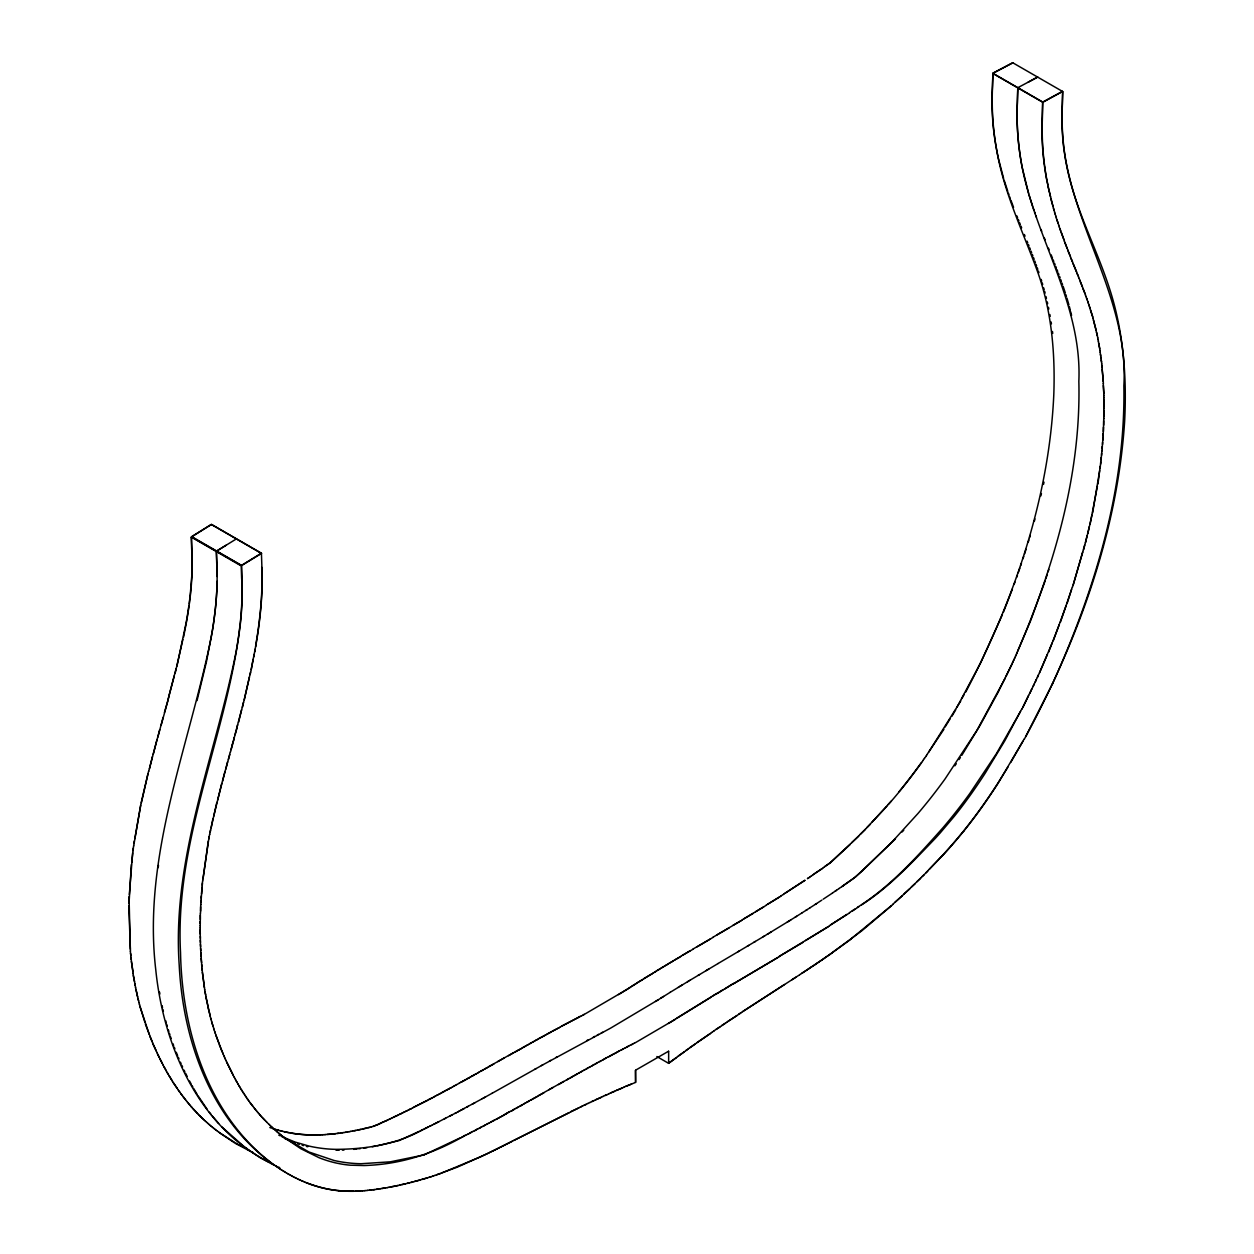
<?xml version="1.0" encoding="UTF-8"?>
<svg xmlns="http://www.w3.org/2000/svg" width="1254" height="1254" viewBox="0 0 1254 1254"><rect width="100%" height="100%" fill="white"/><g stroke="black" fill="none" stroke-linecap="round" stroke-linejoin="round"><path stroke-width="1.5" d="M1104.053 408.24L1103.881 406.045M200.279 927.96L200.091 925.75M1103.865 408.13L1103.959 416.642M200.279 925.86L200.138 921.565M1103.865 410.23L1103.912 418.758M200.295 923.775L200.279 915.232M128.786 905.701L130.479 951.253M217.114 581.276L217.083 582.938A291.461 168.271 -60 0 1 216.926 587.452A303.484 175.215 -60 0 1 216.425 596.543A324.034 187.081 -60 0 1 215.202 610.196L213.885 620.652A356.308 205.719 -60 0 1 212.819 627.705A378.818 218.713 -60 0 1 211.221 637.189C189.04 747.133 142.282 855.353 155.762 969.765C163.443 1045.444 198.21 1126.907 269.563 1162.411M200.358 919.574L200.342 913.116M129.021 903.57L131.325 864.555M1103.724 418.648L1103.692 425.122M1103.661 420.764L1103.41 431.548M1062.436 91.432L1042.717 102.06L992.949 73.328L1012.652 62.7L1062.765 91.573L1062.326 104.27A250.267 144.492 -60 0 0 1062.028 111.245A253.198 146.185 -60 0 0 1061.934 115.791L1061.997 123.864A291.226 168.146 -60 0 0 1062.248 130.353A303.499 175.231 -60 0 0 1062.812 138.818M129.052 896.704L130.306 949.153M200.53 913.226L200.609 906.736M200.609 911.094L200.718 904.589M129.334 894.557L132.658 852.845M1103.426 427.159L1103.159 435.843M200.906 904.698L200.969 900.309M201.016 902.551L201.251 895.999M1103.097 433.586L1102.877 440.154M1102.846 437.897L1102.564 444.48M201.283 898.256L201.941 887.346M1102.548 442.207L1102.203 448.822M201.596 893.945L202.349 882.988M1102.203 446.549L1102.015 451.001M1101.827 450.891L1101.608 455.359M202.317 885.277L202.568 880.81M1101.623 453.07L1101.153 459.732M202.756 880.919L208.289 841.058M1101.2 457.444L1100.667 464.121M131.764 862.329L133.269 848.143M202.976 878.74L209.136 836.59M1100.73 461.817L1100.134 468.51M158.208 867.658L158.49 865.307M1100.213 466.206L1097.971 483.966M133.143 850.604L133.582 845.776M189.323 603.942L190.31 595.822A324.034 187.081 -60 0 0 191.548 582.185A303.484 175.215 -60 0 0 192.05 573.078A291.461 168.271 -60 0 0 192.191 568.564L192.254 560.428A252.916 146.028 -60 0 0 192.081 553.766A250.283 144.492 -60 0 0 191.862 549.362L191.517 537.104M1099.664 470.595L1092.595 513.027M133.77 845.886L134.256 841.042M134.1 843.519L140.667 805.162M188.805 606.168L187.363 615.604A379.821 219.293 -60 0 1 186.141 622.705L176.939 666.156M134.789 838.785L141.169 802.764L147.972 773.671M1097.422 486.066L1090.055 524.391M255.659 646.782L257.713 634.148A397.518 229.513 -60 0 0 258.779 626.577A368.739 212.898 -60 0 0 259.703 619.021L260.252 614.005A349.035 201.518 -60 0 0 261.161 603.989A331.73 191.533 -60 0 0 261.788 594.02A321.886 185.843 -60 0 0 262.055 586.59A309.315 178.585 -60 0 0 262.117 574.301A284.736 164.399 -60 0 0 261.914 567.451L261.428 553.233L211.66 524.501M255.032 649.196L253.81 656.892M254.766 651.829L257.525 634.038A397.33 229.404 -60 0 0 258.59 626.467A368.786 212.914 -60 0 0 259.515 618.912L259.672 617.548A330.633 190.89 -60 0 0 260.707 607.422L261.302 599.851A297.229 171.61 -60 0 0 261.945 582.326L261.945 581.558A311.102 179.62 -60 0 0 261.929 574.191A284.987 164.54 -60 0 0 261.725 567.341M254.107 654.259L251.27 669.542M208.885 838.926L209.575 834.349M253.136 659.322L250.189 674.589M209.763 834.459L210.484 829.866M183.57 637.157L186.329 622.815A378.818 218.713 -60 0 0 187.943 613.347A356.308 205.719 -60 0 0 188.993 606.278L189.432 601.481A322.059 185.937 -60 0 0 190.279 594.506L191.752 576.103A266.036 153.599 -60 0 0 192.081 562.56A256.678 148.191 -60 0 0 192.034 558.093A253.089 146.122 -60 0 0 191.893 553.657A250.11 144.414 -60 0 0 191.674 549.252L191.235 537.057L211.111 524.501M210.217 832.217L212.961 818.517M182.88 639.446L175.105 673.461M211.142 827.718L216.832 802.341M141.357 802.858L148.583 771.226M250.549 671.956L244.295 699.826M1043.516 484.42L1044.002 482.147M1091.92 515.175L1087.829 533.561M249.436 677.019L242.414 707.35M213.682 816.323L221.723 783.468M1040.914 495.847L1041.447 493.543M1089.318 526.57L1085.478 542.794M176.14 668.476L167.801 700.249M243.495 702.224L238.526 722.382M217.616 800.099L224.952 771.476M148.771 771.335L152.392 756.601M1087.077 535.756L1083.613 549.754M149.398 768.906L157.001 739.468M241.583 709.764L235 734.719M174.29 675.796L169.133 695.359M197.035 700.61L206.44 661.783L212.381 630.746A369.805 213.509 -60 0 0 213.478 623.677A340.085 196.361 -60 0 0 215.516 607.359A301.571 174.102 -60 0 0 216.77 591.292L216.879 589.019A282.636 163.192 -60 0 0 217.099 582.232L217.13 573.282A263.998 152.424 -60 0 0 216.942 566.636L216.456 551.227L236.363 538.906M153.223 754.265L159.697 729.671M237.006 727.257L237.664 724.765M237.194 727.367L232.303 744.625M1084.679 545.004L1073.236 584.881M222.538 781.179L227.601 761.774M169.306 695.468L164.431 712.507M167.989 700.359L161.233 724.875M233.652 739.672L234.326 737.195M233.84 739.782L230.955 749.547M157.863 737.133L163.083 717.413M225.798 769.157L230.281 752.008M230.47 752.118L232.492 744.735M228.447 759.454L229.795 754.563M1034.346 521.256L1034.989 518.937M1082.782 551.979L1072.484 587.217M1029.628 537.621L1030.318 535.27M1028.202 542.308L1028.923 539.957M1026.023 549.33L1024.534 554.017M1048.125 571.793L1048.877 569.457M1072.295 587.123L1067.06 603.597M1071.543 589.458L1060.414 622.203M1023.013 558.704L1023.766 556.368M1047.372 574.128L1045.82 578.815M1020.678 565.726L1021.461 563.391M1045.052 581.151L1030.631 620.714L1016.539 653.757M1019.878 568.078L1018.264 572.749M1066.072 605.807L1053.297 640.7M1016.633 577.42L1017.449 575.084M1014.11 584.427L1014.956 582.091M1012.401 589.082L1003.372 612.297M1059.364 624.414L1048.579 652.19M1052.184 642.879L1039.55 672.802M1002.416 614.617L980.706 662.755L956.818 707.46M1047.419 654.369L1037.45 677.379M1017.558 651.469C1054.034 566.338 1081.136 474.78 1078.848 381.341C1082.265 303.829 1035.193 238.135 1021.555 164.196A397.518 229.513 -60 0 1 1020.16 155.715A368.707 212.882 -60 0 1 1019.549 151.389L1019.392 150.198A330.601 190.874 -60 0 1 1018.358 141.263L1017.778 134.366A297.292 171.641 -60 0 1 1017.119 117.594L1017.119 116.826A311.243 179.698 -60 0 1 1017.198 107.013A284.752 164.399 -60 0 1 1017.355 102.342L1017.762 87.827M1015.521 656.046L1017.072 652.942M1014.486 658.334L1016.038 655.231M1013.436 660.623L1015.003 657.519M1012.386 662.911L1013.953 659.808M1038.328 674.997L1035.334 681.957M1012.903 662.096L1005.896 676.596M1052.419 684.041C1094.617 590.571 1125.7 489.311 1123.866 385.84C1128.851 300.678 1073.91 229.357 1063.831 147.188A320.899 185.263 -60 0 1 1062.828 136.827L1062.687 134.727A304.91 176.046 -60 0 1 1062.326 128.316L1062.185 123.974A279.877 161.594 -60 0 1 1062.326 105.994L1062.608 91.432L1042.717 102.373L1042.419 116.826A284.736 164.399 -60 0 0 1042.278 121.481A309.315 178.585 -60 0 0 1042.231 133.723A321.886 185.843 -60 0 0 1042.435 140.903A331.73 191.533 -60 0 0 1042.999 150.214A349.035 201.518 -60 0 0 1044.08 161.468L1044.629 165.857A368.739 212.898 -60 0 0 1045.24 170.183A397.518 229.513 -60 0 0 1046.62 178.664L1047.811 184.871M1036.212 679.558L1033.171 686.518M1011.837 664.385L997.965 692.506M1053.219 682.395L1024.361 739.139M1034.064 684.12L1029.863 693.352M1031.885 688.681L1023.045 706.974M1005.285 678.038L976.741 730.674L945.061 778.938A347.703 200.75 -60 0 1 940.688 784.91L939.215 786.885A342.028 197.474 -60 0 1 930.264 798.532A328.861 189.871 -60 0 1 924.167 806.071A334.113 192.897 -60 0 1 917.959 813.501L892.033 841.967L863.034 870.151M1028.562 695.515L1021.885 709.247M998.45 691.628L980.189 725.173L961.771 755.394M1021.696 709.137L1004.846 740.706L985.236 773.138A331.432 191.36 -60 0 1 974.217 789.597A300.913 173.742 -60 0 1 968.574 797.575L964.279 803.422A271.068 156.499 -60 0 1 954.028 816.636L940.234 832.907A339.959 196.282 -60 0 1 935.468 838.205C912.473 862.078 889.682 886.907 861.576 904.871M1020.521 711.394L996.381 753.701L969.953 793.296A347.703 200.75 -60 0 1 965.58 799.284L964.107 801.259A342.028 197.474 -60 0 1 955.14 812.89A328.861 189.871 -60 0 1 949.059 820.445A334.113 192.897 -60 0 1 942.851 827.859C916.956 856.858 890.606 886.531 857.391 907.347M965.721 692.083C1014.031 600.07 1049.222 498.684 1053.815 394.148C1055.272 352.076 1051.479 309.205 1036.76 269.485C1022.198 230.046 1003.733 191.611 996.664 149.822A397.518 229.513 -60 0 1 995.268 141.341A368.707 212.882 -60 0 1 994.657 137.015L994.5 135.824A330.601 190.874 -60 0 1 993.466 126.889L992.886 120.008A297.292 171.641 -60 0 1 992.243 103.22L992.227 102.452A311.243 179.698 -60 0 1 992.306 92.639A284.752 164.399 -60 0 1 992.463 87.984L992.886 73.469L1042.654 102.201L1042.231 116.716A284.752 164.399 -60 0 0 1042.09 121.387A311.243 179.698 -60 0 0 1042.011 131.2L1042.011 131.968A297.292 171.641 -60 0 0 1042.67 148.74L1043.25 155.637A330.601 190.874 -60 0 0 1044.284 164.572L1044.331 164.917M1025.662 736.772C1078.095 639.493 1117.345 532.574 1124.619 421.563C1126.938 376.905 1123.459 331.432 1109.571 288.718C1096.858 249.17 1076.872 212.098 1067.844 171.359A379.163 218.917 -60 0 1 1066.637 165.653A351.825 203.132 -60 0 1 1065.195 157.879L1063.862 148.96A324.018 187.065 -60 0 1 1062.812 138.818M964.31 694.199L961.834 698.635M1024.173 739.029L998.074 783.28A359.569 207.6 -60 0 1 984.609 803.344A312.607 180.482 -60 0 1 963.95 830.885M1022.856 741.396L1010.693 762.51M960.783 700.955L928.587 752.259M955.72 709.764L951.864 716.316M950.375 718.385L945.093 727.006M1007.902 767.15L997.886 783.17A359.694 207.678 -60 0 1 985.957 801.04A312.607 180.482 -60 0 1 963.762 830.775A283.514 163.694 -60 0 1 960.439 834.819L958.777 836.826A320.46 185.028 -60 0 1 950.313 846.701L948.588 848.629A368.08 212.522 -60 0 1 943.416 854.382L929.339 869.257M943.933 729.264L927.176 754.312M959.028 759.595L960.407 757.494M925.75 756.35L927.364 754.422M924.323 758.388L925.938 756.46M922.881 760.426L924.511 758.498M923.069 760.535L919.997 764.454A347.734 200.765 -60 0 1 915.608 770.442L914.135 772.417A351.606 202.991 -60 0 1 909.683 778.279A340.947 196.847 -60 0 1 903.664 785.944L902.159 787.841A340.727 196.721 -60 0 1 899.087 791.603M921.627 762.557L920.185 764.564A347.703 200.75 -60 0 1 915.796 770.536L914.323 772.511A342.028 197.474 -60 0 1 905.372 784.158A328.861 189.871 -60 0 1 899.275 791.713A334.113 192.897 -60 0 1 893.067 799.127L888.161 804.504M891.5 800.961L871.938 822.295M886.75 806.416L866.953 827.499M902.112 831.966L903.742 830.226M870.464 824.144L860.228 834.333M895.481 838.895L856.121 876.405M865.464 829.317L851.717 842.719M925.781 872.878L943.604 854.491A368.08 212.522 -60 0 0 948.776 848.739L950.501 846.795A320.444 185.012 -60 0 0 958.949 836.935L960.627 834.913A283.498 163.678 -60 0 0 963.934 830.869M927.741 871.185L922.192 876.452M924.167 874.775L916.799 881.766M858.724 836.136L830.054 862.799M920.577 878.349L911.376 887.001M915.185 883.631L904.118 893.867M850.196 844.475L830.242 862.909L823.392 867.517M909.746 888.835L894.995 902.269M902.488 895.669L893.161 903.93M862.971 870.339L853.786 878.239M893.35 904.04L850.823 939.089M891.516 905.686L861.921 930.719L831.951 952.883M856.027 876.562L841.81 886.625M850.682 939.418L830.07 954.216M676.549 1057.514L668.648 1063.361L668.648 1051.26M684.088 1052.028L668.476 1063.251L656.861 1056.542M678.242 1056.025L687.85 1049.3M685.781 1050.554L695.406 1043.939M830.038 862.815L824.724 866.592M689.559 1047.842L710.532 1033.406M853.786 878.302L848.472 882.001M823.58 867.627L814.081 873.975M697.114 1042.497L712.413 1032.105M822.248 868.567L812.749 874.884M848.472 882.064L843.143 885.7M831.825 953.134L826.276 956.865M829.944 954.451L824.38 958.166M843.143 885.763L839.161 888.459M822.483 959.467L826.151 957.084M839.161 888.506L835.164 891.186M712.241 1031.995L714.31 1030.804M811.416 875.794L812.937 874.994M714.122 1030.694L719.984 1026.948M824.27 958.369L818.69 962.053M810.084 876.703L811.604 875.903M836.496 890.324L832.499 892.973M716.018 1029.409L725.674 1023.107M822.373 959.671L816.793 963.338M810.272 876.812L807.435 878.505M807.623 878.615L808.94 877.706M858.912 906.673L852.25 911.125M721.693 1025.553L737.038 1015.521M832.499 893.036L823.188 899.196M814.896 964.624L818.58 962.241M804.77 880.292L784.816 893.381M804.958 880.402L783.484 894.227M854.726 909.134L849.413 912.677M727.383 1021.728L740.832 1013.013M816.683 963.511L809.191 968.417M811.103 967.163L814.786 964.781M807.294 969.671L811.009 967.304M849.601 912.896L829.458 925.624M738.747 1014.157L799.629 974.781M809.112 968.558L803.5 972.179M821.856 900.121L815.21 904.416M846.748 914.448L830.775 924.778M742.54 1011.649L784.502 984.515M807.215 969.812L801.604 973.417M799.691 974.671L803.422 972.305M816.542 903.601L809.88 907.865M792.042 979.703L795.835 977.242M618.504 994.626L635.997 983.747M668.492 1023.452L711.222 997.087M809.88 907.896L805.899 910.404M780.819 895.936L783.672 894.337M626.671 989.61L583.063 1015.129M781.007 896.046L767.511 904.322M807.231 909.589L801.902 912.943M675.31 1019.314L634.352 1043.297M241.473 565.523L191.58 536.994M626.984 989.422L630.668 987.086M779.674 896.892L766.194 905.137M676.752 1018.154L717.696 992.933M829.631 925.813L805.507 940.547M216.299 551.525L216.738 563.736A250.283 144.492 -60 0 1 216.973 568.14A252.916 146.028 -60 0 1 217.146 574.802L217.146 576.479M801.902 912.975L795.255 917.129M828.314 926.659L780.223 955.814M631.812 986.146L642.644 979.593M655.56 1001.46L670.185 992.337M658.209 999.783L610.604 1028.139L541.43 1065.586M637.126 982.807L653.287 973.057M660.874 998.106L663.538 996.444M796.588 916.329L791.258 919.621M766.366 905.247L755.535 911.705M791.258 919.652L767.307 934.261M789.926 920.467L787.261 922.098M643.788 978.669L655.952 971.442M763.717 906.908L743.575 918.978M670.185 992.322L678.179 987.431M216.644 551.023L226.065 545.255M261.616 553.343L241.708 565.491L242.006 579.599A279.861 161.578 -60 0 1 242.147 597.406L242.006 601.92A304.91 176.046 -60 0 1 241.646 608.739L241.505 611.027A320.899 185.263 -60 0 1 240.502 622.533C227.679 733.872 174.384 838.691 180.529 952.554C182.018 1029.942 207.412 1113.834 270.989 1162.63M654.431 972.132L659.933 969.013M753.074 913.445L742.243 919.793M678.179 987.431L690.139 980.173M679.496 986.616L682.16 985.001M803.03 942.35L778.891 956.598M657.096 970.518L667.927 964.201M661.077 968.104L663.742 966.489M687.49 981.772L688.822 980.973M769.972 932.662L771.304 931.847M712.366 996.146L716.363 993.732M665.075 965.69L673.241 961.019M742.431 919.903L732.932 925.374M741.098 920.702L716.959 934.873M690.139 980.173L718.087 963.527M763.325 936.66L768.639 933.478M669.072 963.291L679.887 957.037M764.658 935.892L754.015 942.24M716.551 993.873L723.009 989.751M717.884 993.074L732.336 984.202M674.386 960.109L681.22 956.253M698.133 975.377L699.466 974.577M724.53 989.092L733.653 983.402M681.032 956.144L693.196 949.153M682.364 955.344L690.358 950.61M729.123 927.866L712.962 937.24M706.112 970.612L708.776 969.044M747.353 946.19L755.331 941.456M780.411 955.971L732.508 984.343M777.746 957.554L733.841 983.544M738.042 951.708L748.685 945.422M693.007 949.043L713.15 937.349M697.193 946.786L710.501 938.917M718.087 963.511L739.374 950.94M668.586 1051.228L635.559 1070.211L635.684 1082.39L625.715 1086.34M497.728 1061.605L504.374 1057.859M493.919 1063.956L484.42 1069.098M508.56 1055.711L519.015 1049.629M542.747 1064.865L492.195 1093.253M549.017 1089.695L552.998 1087.453M543.875 1092.845L533.044 1098.676M558.516 1084.6L568.971 1078.471M488.402 1066.841L513.685 1052.608M487.273 1067.703L480.423 1071.324M515.206 1051.965L525.849 1046.008M483.276 1069.944L477.758 1072.813M519.203 1049.723L521.852 1048.234M534.768 1069.333L536.101 1068.58M538.374 1095.698L563.642 1081.45M537.229 1096.592L530.567 1100.322M566.494 1080.102L572.968 1076.23M570.492 1077.86L576.95 1074.004M522.996 1047.388L528.514 1044.519M475.109 1074.302L479.279 1072.186M476.63 1073.675L472.444 1075.791M549.409 1061.119L550.741 1060.367M531.712 1099.429L526.398 1102.407M529.251 1101.075L521.068 1105.385M574.473 1075.619L579.614 1072.515M526.993 1045.146L531.163 1043.03M529.658 1043.673L533.828 1041.557M471.112 1076.528L473.965 1075.164M472.633 1075.901L468.447 1078.017M523.733 1103.896L525.065 1103.159M578.47 1073.393L582.279 1071.026M522.589 1104.79L517.087 1107.595M581.135 1071.919L584.928 1069.552M519.924 1106.279L521.256 1105.526M532.307 1042.184L537.825 1039.347M534.972 1040.71L545.803 1034.942M467.115 1078.754L469.968 1077.374M468.635 1078.126L464.466 1080.227M556.055 1057.404L557.387 1056.667M492.195 1093.222L481.552 1099.131M583.8 1070.43L587.593 1068.079M515.943 1108.489L518.607 1107.016M538.969 1038.5L551.133 1032.042M463.134 1080.964L465.986 1079.6M464.654 1080.337L460.469 1082.437M463.322 1081.073L459.136 1083.158M586.449 1068.957L590.258 1066.605M513.09 1109.806L515.755 1108.332M589.114 1067.483L594.255 1064.411M514.61 1109.226L510.613 1111.436M511.945 1110.699L513.278 1109.962M482.884 1098.394L485.549 1096.905M591.778 1066.01L596.904 1062.953M510.425 1111.279L503.779 1114.931M459.325 1083.268L456.472 1084.632M455.155 1085.353L456.66 1084.726M481.552 1099.1L454.951 1113.442M595.76 1063.815L598.236 1062.232M506.444 1113.474L509.108 1112M506.632 1113.63L493.324 1120.872M546.948 1034.111L559.112 1027.716M453.823 1086.089L455.327 1085.462M452.49 1086.81L454.011 1086.183M598.424 1062.357L600.901 1060.774M503.967 1115.088L495.988 1119.43M1028.123 82.2L1037.544 77.074M452.678 1086.92L448.493 1088.974M451.346 1087.641L445.828 1090.416M599.757 1061.636L606.231 1057.89M602.422 1060.179L607.547 1057.169M552.277 1031.211L560.444 1027.01M448.681 1089.083L443.179 1091.858M472.241 1104.21L474.905 1102.736M441.847 1092.563L444.684 1091.246M443.367 1091.968L439.182 1093.99M466.911 1107.047L468.244 1106.326M607.735 1057.294L612.877 1054.316M609.068 1056.589L619.523 1050.789M494.468 1119.979L490.659 1122.299M560.256 1026.901L577.436 1018.029M440.703 1093.394L436.517 1095.416M491.803 1121.421L489.326 1123.004M1037.732 77.074L1017.825 87.686L1017.355 103.674A284.235 164.102 -60 0 0 1017.151 111.104L1017.182 120.854A324.159 187.144 -60 0 0 1018.938 146.373A368.237 212.6 -60 0 0 1021.132 161.531A397.941 229.748 -60 0 0 1022.292 167.785L1028.625 193.461M561.588 1026.18L580.21 1016.383M586.653 1040.663L587.985 1039.942M464.262 1108.473L460.265 1110.589M614.397 1053.736L620.855 1050.084M489.138 1122.847L486.677 1124.43M438.038 1094.82L433.868 1096.827M487.806 1123.553L484.013 1125.841M435.373 1096.231L428.539 1099.633M457.6 1112L458.933 1111.295M485.157 1124.963L482.68 1126.547M432.724 1097.642L413.898 1107.157M593.314 1037.121L594.647 1036.415M482.492 1126.374L480.016 1127.957M597.296 1035.02L598.628 1034.315M456.268 1112.706L432.332 1125.01M621.043 1050.194L623.52 1048.689M622.376 1049.504L624.853 1047.999M481.16 1127.08L478.683 1128.647M1012.997 62.825L992.917 73.14L992.478 85.836A259.766 149.978 -60 0 0 992.259 90.601A280.097 161.719 -60 0 0 992.071 98.251L992.055 100.633A293.593 169.509 -60 0 0 992.306 112.829A303.327 175.121 -60 0 0 992.698 119.898L993.278 126.795A330.664 190.906 -60 0 0 994.03 133.52A348.628 201.283 -60 0 0 995.284 142.235L995.629 144.367A380.228 219.528 -60 0 0 996.773 150.684A407.362 235.188 -60 0 0 998.497 158.882L1003.623 178.397M478.495 1128.475L474.702 1130.732M427.395 1100.432L412.582 1107.831M602.625 1032.246L601.293 1032.935M452.286 1114.806L449.622 1116.185M625.041 1048.109L627.204 1046.761M626.373 1047.419L630.166 1045.225M477.163 1129.164L473.369 1131.421M577.733 1017.872L581.542 1015.709M627.517 1046.604L628.834 1045.914M473.181 1131.233L469.372 1133.491M630.354 1045.35L632.831 1043.861M631.687 1044.66L634.163 1043.187M471.849 1131.923L468.04 1134.165M581.731 1015.803L584.207 1014.345M444.308 1118.929L445.625 1118.239M466.707 1134.839L467.852 1133.977M466.519 1134.651L461.394 1137.535M513.764 1140.435L578.658 1107.987M512.29 1141.218L506.6 1144.087M465.203 1135.325C435.859 1152.661 403.067 1163.649 368.864 1165.327A339.959 196.282 -60 0 1 364.099 1165.546L350.305 1165.201A271.068 156.499 -60 0 1 340.053 1163.806L335.758 1162.928A300.913 173.742 -60 0 1 331.511 1161.862A331.432 191.36 -60 0 1 319.096 1157.724L300.756 1148.68L283.435 1136.955M438.978 1121.64L433.649 1124.305M412.754 1107.94L408.585 1109.837M411.437 1108.614L405.92 1111.154M506.161 1144.275L500.91 1146.955M502.807 1145.999L569.191 1112.58M459.873 1138.005L423.962 1154.95M502.368 1146.187L497.117 1148.836M500.456 1147.128L495.22 1149.777M407.44 1110.605L403.255 1112.455M424.338 1128.929L432.332 1124.963M429.667 1126.28L431 1125.622M493.339 1150.717L496.662 1149.025M404.776 1111.922L399.274 1114.414M428.335 1126.938L420.356 1130.857M494.766 1149.949L487.649 1153.492M402.111 1113.223L393.944 1116.969M570.899 1111.546L582.452 1106.153M492.869 1150.89L483.856 1155.31M398.129 1115.151L392.612 1117.596M423.006 1129.525C396.75 1144.463 366.09 1149.15 336.229 1149.354A334.034 192.85 -60 0 1 331.558 1149.197A340.806 196.768 -60 0 1 328.485 1149.009A316.87 182.943 -60 0 1 325.444 1148.742A342.044 197.489 -60 0 1 314.973 1147.285L313.5 1147.018A347.577 200.671 -60 0 1 309.111 1146.093L294.909 1142.002L281.366 1136.39M580.367 1106.953L586.245 1104.351M487.163 1153.649L480.063 1157.097M419.024 1131.437L399.07 1140.591L377.391 1145.764M584.16 1105.15L588.126 1103.457M391.295 1118.223L392.8 1117.706M587.938 1103.348L590.023 1102.564M389.963 1118.85L391.467 1118.333M589.835 1102.454L593.8 1100.793M483.37 1155.451L457.412 1167.113L436.643 1174.763M388.63 1119.477L390.151 1118.96M591.731 1101.561L601.371 1097.281M388.818 1119.571L381.968 1122.534M595.509 1099.805L603.252 1096.419M479.577 1157.238L442.239 1172.803M387.486 1120.198L379.319 1123.741M603.08 1096.309L607.046 1094.711M604.961 1095.463L608.927 1093.864M380.824 1123.255L373.99 1126.108M378.175 1124.446L372.987 1126.374M608.739 1093.754L614.585 1091.341M610.635 1092.908L622.141 1088.064M616.294 1090.4L624.022 1087.249M623.834 1087.14L631.561 1084.083M440.546 1173.572L434.777 1175.39M432.912 1176.001L434.966 1175.5M433.1 1176.111L429.213 1177.192M431.251 1176.722L421.814 1179.434M427.551 1177.882L414.463 1181.472M420.168 1180.061L410.795 1182.428M423.946 1154.95L390.402 1161.815L361.105 1163.728A334.034 192.85 -60 0 1 356.45 1163.571A340.806 196.768 -60 0 1 353.377 1163.367A316.87 182.943 -60 0 1 350.336 1163.101A342.044 197.489 -60 0 1 339.865 1161.659L338.392 1161.376A347.577 200.671 -60 0 1 334.003 1160.467L308.907 1151.987L285.191 1138.271M371.262 1126.829L373.175 1126.484M371.45 1126.938L367.798 1127.707M412.817 1182.067L407.142 1183.321M369.711 1127.377L362.625 1128.929M409.149 1182.992L401.672 1184.607M366.262 1128.224L357.468 1130.026M405.497 1183.87L399.854 1185.014M400.026 1185.108L396.217 1185.782M361.089 1129.415L354.036 1130.716M398.208 1185.516L390.778 1186.88M394.587 1186.268L388.975 1187.224M355.932 1130.497L352.327 1131.045M375.667 1146.093L372.234 1146.736M387.172 1187.554L389.163 1187.319M350.603 1131.359L352.499 1131.155M348.91 1131.657L350.791 1131.453M387.345 1187.663L381.765 1188.478M385.542 1187.977L379.978 1188.761M347.201 1131.939L349.082 1131.766M345.508 1132.221L347.389 1132.049M343.815 1132.487L345.696 1132.331M367.108 1147.614L363.738 1148.131M342.123 1132.738L344.004 1132.597M380.166 1188.855L376.404 1189.278M378.379 1189.137L372.846 1189.748M340.43 1132.973L342.311 1132.848M340.618 1133.083L337.091 1133.412M338.941 1133.303L333.752 1133.804M358.707 1148.805L360.368 1148.601M374.805 1189.623L369.303 1190.156M335.602 1133.726L332.106 1133.977M357.029 1149.009L353.722 1149.369M371.262 1190.062L367.547 1190.344M332.294 1134.071L327.169 1134.4M365.792 1190.501L367.735 1190.454M330.633 1134.243L325.538 1134.525M364.036 1190.657L365.964 1190.61M362.281 1190.783L364.224 1190.767M362.469 1190.892L360.541 1190.892A367.939 212.428 -60 0 1 355.368 1191.128M323.908 1134.619L325.726 1134.619M322.294 1134.713L324.096 1134.729M322.482 1134.807L319.08 1134.839M342.373 1150.153L343.972 1150.09M320.867 1134.886L317.481 1134.87M315.883 1134.901L317.654 1134.98M314.299 1134.917L316.071 1135.011M314.488 1135.011L311.149 1134.886A334.144 192.912 -60 0 1 306.478 1134.713A340.727 196.721 -60 0 1 301.885 1134.4L300.364 1134.259A340.947 196.847 -60 0 1 294.345 1133.538A351.606 202.991 -60 0 1 289.893 1132.817L288.42 1132.534A347.719 200.765 -60 0 1 284.047 1131.625M312.904 1135.011L311.337 1134.995A334.034 192.85 -60 0 1 306.666 1134.823A340.806 196.768 -60 0 1 303.593 1134.635A316.87 182.943 -60 0 1 300.552 1134.368A342.044 197.489 -60 0 1 290.082 1132.926M282.589 1131.28L284.235 1131.719A347.577 200.671 -60 0 0 288.608 1132.644M281.147 1130.92L282.777 1131.39M279.72 1130.559L281.335 1131.03M279.908 1130.669L276.868 1129.76M278.466 1130.277L275.441 1129.352M275.629 1129.462L272.635 1128.459M272.823 1128.569L274.218 1129.023M269.845 1127.518L271.413 1128.114M293.781 1142.363L295.16 1142.88M292.417 1141.83L287.025 1139.572M304.612 1182.005L306.258 1182.71A359.569 207.6 -60 0 0 318.202 1186.77A324.096 187.112 -60 0 0 329.081 1189.341A299.22 172.754 -60 0 0 338.752 1190.704A283.498 163.678 -60 0 0 343.706 1191.096M278.278 1167.035L279.736 1167.631M303.17 1181.393L304.8 1182.114M251.96 1152.05L253.402 1152.661M301.728 1180.782L303.358 1181.503M245.69 1147.959L247.132 1148.601M275.41 1165.765L276.836 1166.408M300.302 1180.139L301.916 1180.892M250.518 1151.407L235.313 1143.382L220.453 1133.35M298.875 1179.481L300.49 1180.249M284.376 1138.35L285.693 1138.961M270.974 1163.085L272.384 1163.743M242.853 1146.626L244.264 1147.3M273.983 1165.123L260.205 1157.755L245.11 1147.551M297.464 1178.823L299.063 1179.591M296.054 1178.133L297.653 1178.932M278.749 1135.089L280.05 1135.748M241.442 1145.952L238.652 1144.526M294.659 1177.428L296.242 1178.243M293.264 1176.722L294.847 1177.537M291.884 1175.986L293.452 1176.832M235.893 1143.068L237.272 1143.805M290.505 1175.249L292.072 1176.095M289.141 1174.481L290.693 1175.343M234.529 1142.3L220.03 1133.083M287.777 1173.713L289.329 1174.59M191.423 537.167L241.191 565.899L241.63 578.094A250.283 144.492 -60 0 1 241.85 582.499A252.916 146.028 -60 0 1 242.022 589.161L241.959 597.296A291.461 168.271 -60 0 1 241.818 601.81A303.484 175.215 -60 0 1 241.317 610.917A324.034 187.081 -60 0 1 240.094 624.57L238.762 635.01A356.308 205.719 -60 0 1 237.711 642.079A378.818 218.713 -60 0 1 236.113 651.563C215.594 755.676 171.688 857.078 179.212 965.188C182.849 1038.547 209.543 1116.859 270.315 1162.16M286.429 1172.929L287.965 1173.822M285.081 1172.129L286.617 1173.039M283.749 1171.314L285.269 1172.239M282.416 1170.484L283.937 1171.424M281.1 1169.653L282.605 1170.593M279.783 1168.806L281.288 1169.763M278.482 1167.944L279.971 1168.9M277.181 1167.066L278.67 1168.038M275.896 1166.173L277.369 1167.176M274.61 1165.279L276.084 1166.283M273.341 1164.37L274.798 1165.389M218.76 1132.158L220.218 1133.193M273.529 1164.48L270.801 1162.521M245.518 1147.849L221.88 1126.985M217.506 1131.233L218.948 1132.268M216.252 1130.293L217.694 1131.343M284.799 1137.958L282.26 1136.03M215.014 1129.337L216.44 1130.387M213.776 1128.365L215.202 1129.431M281.1 1135.121L282.448 1136.14M212.553 1127.377L213.964 1128.475M279.955 1134.18L281.288 1135.231M211.346 1126.374L212.741 1127.487M280.128 1134.29L276.523 1131.312M210.139 1125.371L211.534 1126.484M278.984 1133.35L275.41 1130.34M208.932 1124.352L210.327 1125.481M207.741 1123.318L209.12 1124.462M274.281 1129.352L275.582 1130.45M206.565 1122.267L207.929 1123.427M273.168 1128.365L274.469 1129.462M205.39 1121.217L206.753 1122.377M273.356 1128.475L270.989 1126.343M204.23 1120.151L205.578 1121.327M272.259 1127.456L269.892 1125.308M203.07 1119.07L204.402 1120.261M199.652 1115.746L203.258 1119.179M268.826 1124.274L270.08 1125.418M202.098 1118.082L198.524 1114.618M269.014 1124.383L266.694 1122.158M265.644 1121.092L266.883 1122.267M193.038 1108.787L198.712 1114.728M265.832 1121.201L262.525 1117.816M197.599 1113.583L190.906 1106.373M264.782 1120.12L261.506 1116.703M259.5 1114.445L261.694 1116.812M218.635 1123.459L212.365 1116.06M260.691 1115.699L258.496 1113.301M192.16 1107.69L188.805 1103.912M257.525 1112.157L258.685 1113.411M190.044 1105.26L187.771 1102.658M256.537 1110.981L257.697 1112.251M256.725 1111.091L254.609 1108.614M186.736 1101.404L187.959 1102.768M255.753 1109.915L253.653 1107.423M185.717 1100.134L186.924 1101.514M185.905 1100.244L180.764 1093.613M211.346 1114.79L209.34 1112.22M253.841 1107.533L249.938 1102.517M184.902 1098.959L182.912 1096.372M252.9 1106.326L249.029 1101.263M181.924 1095.055L178.836 1090.933M207.365 1109.586L198.054 1095.824M249.217 1101.373L247.226 1098.723M179.98 1092.391L177.88 1089.585M248.308 1100.103L246.348 1097.422M178.068 1089.679L173.256 1082.641M177.127 1088.315L172.362 1081.214M245.47 1096.137L246.536 1097.532M244.593 1094.82L245.659 1096.231M244.781 1094.93L242.868 1092.171M243.919 1093.613L241.191 1089.475M172.535 1081.324L168.835 1075.43M242.21 1090.933L240.345 1088.111M171.657 1079.898L167.127 1072.499M197.16 1094.397L193.712 1088.55M240.533 1088.221L238.715 1085.353M239.718 1086.842L237.899 1083.958M168.161 1074.082L166.28 1071.01M238.088 1084.067L236.301 1081.136M237.272 1082.657L235.501 1079.71M192.019 1085.572L192.865 1087.077M166.469 1071.12L163.804 1066.48M165.638 1069.615L162.989 1064.959M234.717 1078.283L235.689 1079.819M191.188 1084.083L189.558 1081.042M233.949 1076.841L234.906 1078.393M233.181 1075.383L234.137 1076.951M163.177 1065.069L159.822 1058.768M233.369 1075.493L226.566 1061.919M162.377 1063.533L157.534 1054.05M232.601 1074.035L225.877 1060.382M187.175 1076.434L185.608 1073.314M159.242 1057.31L156.797 1052.451M184.087 1070.164L184.84 1071.747M156.969 1052.561L153.16 1044.363M181.861 1065.367L182.598 1066.982M156.233 1050.962L152.471 1042.717M225.171 1058.831L226.049 1060.476M180.404 1062.138L181.125 1063.753M224.482 1057.279L225.359 1058.94M223.808 1055.727L224.67 1057.388M223.134 1054.159L223.996 1055.821M178.287 1057.232L178.993 1058.878M223.322 1054.269L221.174 1049.426M152.659 1042.826L149.743 1036.055M222.663 1052.686L219.278 1044.629M151.953 1041.165L145.339 1024.063M177.598 1055.57L176.25 1052.247M1048.454 248.167L1049.128 249.844M1020.991 226.128L1021.665 227.805M1024.377 234.498L1025.051 236.16M1076.543 271.852L1070.979 258.34M1073.001 263.403L1077.876 275.175M1051.134 254.828L1052.482 258.152M1019.627 222.757L1020.301 224.45M1027.073 241.144L1027.731 242.79M1072.515 261.82L1070.305 256.647M1077.029 273.403L1078.55 276.836M1018.264 219.372L1018.938 221.065M1053.141 259.813L1053.799 261.475M1044.394 238.056L1045.068 239.749M1028.39 244.452L1029.048 246.097M1078.362 276.726L1079.208 278.482M1070.493 256.757L1068.283 251.521M1079.02 278.372L1079.851 280.144M1016.916 215.954L1017.59 217.663M1069.819 255.048L1067.624 249.812M1079.663 280.034L1082.437 286.743M1054.457 263.121L1055.116 264.782M1029.706 247.759L1030.365 249.405M220.72 1047.936L215.751 1034.879M1080.321 281.68L1084.929 293.358M1055.758 266.428L1056.401 268.09M1031.007 251.066L1031.65 252.712M1067.812 249.922L1066.292 246.364M1041.024 229.498L1041.698 231.222M1067.138 248.198L1064.975 242.9M1057.044 269.735L1057.686 271.397M1032.293 254.374L1032.92 256.035M149.273 1034.472L139.852 1006.163M174.275 1047.184L174.917 1048.877M1082.876 288.295L1085.525 295.019M1065.822 244.749L1064.317 241.16M1013.561 207.333L1010.943 200.311M1058.313 273.043L1058.94 274.704M1033.562 257.681L1034.174 259.343M218.854 1043.124L214.638 1031.572M1064.505 241.254L1059.849 228.745M1059.552 276.35L1060.163 278.012M1063.847 239.514L1061.292 232.445M1034.801 261.004L1035.412 262.666M173.005 1043.767L173.632 1045.475M1085.337 294.909L1086.136 296.665M1060.774 279.673L1061.37 281.335M1036.008 264.328L1036.619 265.989M1035.804 215.484L1036.447 217.255M1009.658 196.753L1010.301 198.54M1085.948 296.555L1087.312 299.988M1086.544 298.217L1087.892 301.65M1061.966 282.996L1062.546 284.658M1037.199 267.651L1037.795 269.312M1034.55 211.91L1035.177 213.697M1008.404 193.163L1009.031 194.966M1060.665 230.658L1059.238 226.943M1087.704 301.54L1088.456 303.311M1063.126 286.32L1065.367 293.028M1038.375 270.989L1038.939 272.667M1033.296 208.289L1033.923 210.108M1058.611 225.14L1059.411 227.052M1007.777 191.36L1004.203 180.278M170.591 1036.839L171.171 1038.578M1088.268 303.202L1089.021 304.988M1058.799 225.25L1056.824 219.654M144.931 1022.418L139.366 1004.329M1088.833 304.879L1090.118 308.327M1032.685 206.471L1029.173 195.358M215.374 1033.327L214.105 1029.895M1058.204 223.431L1056.229 217.804M1089.397 306.556L1092.704 316.776M169.431 1033.312L169.995 1035.067M213.572 1028.233L214.293 1030.004M1090.463 309.91L1093.19 318.469M1055.649 215.954L1056.417 217.914M1065.9 294.706L1066.433 296.399M1041.149 279.407L1041.682 281.1M213.76 1028.343L212.051 1023.17M168.318 1029.753L168.867 1031.54M1055.084 214.089L1055.837 216.064M213.243 1026.665L211.55 1021.477M1054.52 212.208L1055.272 214.199M1066.95 298.091L1068.925 304.91M1042.199 282.793L1042.701 284.501M1054.708 212.318L1053.423 208.43M1054.144 210.437L1050.821 198.775M166.719 1024.346L167.237 1026.148M1043.704 287.918L1044.19 289.643M211.738 1021.571L210.609 1018.044M1093.002 318.375L1096.262 330.586M1053.062 206.628L1048.046 186.799M211.268 1019.863L210.155 1016.32M165.716 1020.693L166.202 1022.527M1093.472 320.068L1097.422 335.931M1044.66 291.367L1045.115 293.091M1069.396 306.634L1070.289 310.099M138.88 1002.479L139.555 1004.423M210.343 1016.43L208.039 1007.589M139.069 1002.573L137.956 998.748M209.904 1014.705L205.844 996.789M1046.008 296.587L1046.447 298.342M138.598 1000.723L137.078 994.971M1050.523 196.925L1046.447 178.554A397.518 229.513 -60 0 1 1045.052 170.074A368.707 212.882 -60 0 1 1044.441 165.747M1070.728 311.838L1071.574 315.35M162.942 1009.501L163.381 1011.398M137.705 996.977L135.84 989.249M1047.278 301.885L1047.67 303.656M1096.482 332.247L1097.799 337.734M136.843 993.184L135.448 987.321M207.835 1005.912L204.888 991.271M162.111 1005.692L162.518 1007.605M1048.454 307.261L1048.814 309.064M135.636 987.431L134.695 983.449M1097.611 337.624L1098.143 339.536M1097.955 339.426L1098.488 341.354M135.26 985.503L133.332 975.581M1098.3 341.245L1099.758 348.722M1049.88 314.55L1050.209 316.4M1098.645 343.079L1100.056 350.603M134.523 981.6L133.018 973.59M205.703 995.065L204.574 989.406M159.556 992.086L159.885 994.061M204.763 989.516L204.01 985.66M1051.134 321.996L1051.432 323.877M133.206 973.7L131.372 961.473M1099.868 350.493L1100.338 352.468M204.48 987.65L202.333 972.273M132.908 971.693L130.902 957.366M1100.15 352.358L1101.122 358.158M1100.416 354.255L1100.683 356.136M203.932 983.888L201.941 968.386M1100.934 358.048L1101.592 361.983M1052.482 331.479L1052.733 333.407M1101.169 359.961L1101.811 363.911M131.325 959.529L130.494 953.228M1101.623 363.801L1102.015 365.854M1101.827 365.745L1102.203 367.798M202.317 970.439L201.58 964.451M130.886 955.407L130.291 951.143M1102.031 367.688L1103.316 381.624M1102.219 369.632L1103.426 383.63M201.941 966.52L201.126 958.495M201.612 962.586L200.75 952.476M201.173 956.598L200.546 948.432M1103.238 383.52L1103.865 393.772M1103.348 385.542L1103.928 395.825M200.828 950.563L200.374 944.356M200.64 946.504L200.248 940.265M200.483 942.428L200.091 929.935M1103.739 395.715L1103.975 397.879M200.342 936.252L200.374 938.321M1103.786 397.769L1104.053 404.07M1103.818 399.822L1104.053 406.155M200.311 934.183L200.091 927.85M635.496 1070.32L635.496 1082.28M360.729 1191.002A368.096 212.522 -60 0 1 355.556 1191.237L353.659 1191.175A320.413 184.996 -60 0 1 345.195 1191.065M353.832 1191.284A320.444 185.012 -60 0 1 345.383 1191.175L343.518 1190.986A283.498 163.678 -60 0 1 338.564 1190.595M299.298 1144.322A352.296 203.399 -60 0 1 297.919 1143.852M307.763 1146.752A343.471 198.304 -60 0 1 306.337 1146.391M303.515 1145.607A343.471 198.304 -60 0 1 302.104 1145.2M336.056 1150.247A322.482 186.188 -60 0 0 337.624 1150.247A333.078 192.301 -60 0 0 339.191 1150.231M956.269 763.749A352.296 203.399 -60 0 1 954.874 765.818M338.564 1190.61A312.622 180.498 -60 0 1 318.014 1186.645A359.537 207.584 -60 0 1 306.07 1182.585M211.471 524.501L191.752 536.649L241.52 565.382L261.24 553.28L211.471 524.533"/></g></svg>
